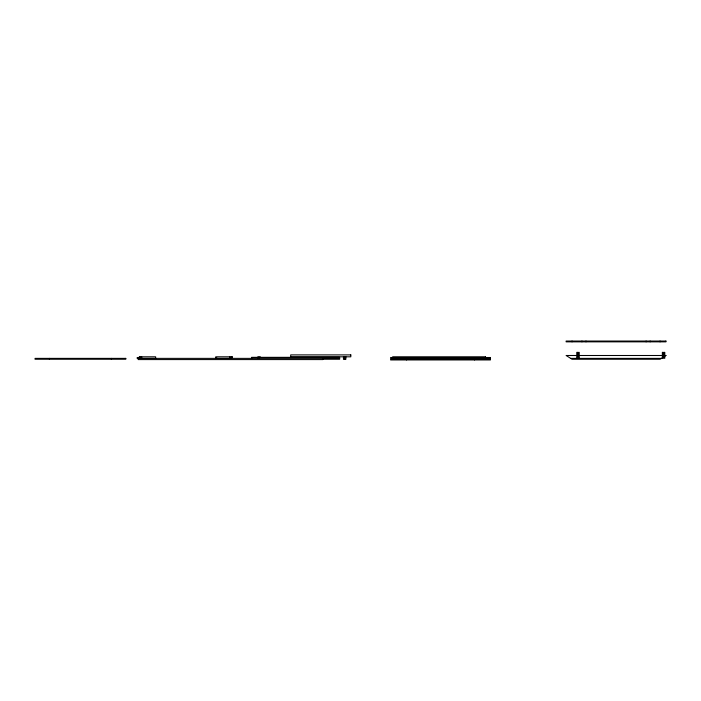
<?xml version="1.0" encoding="UTF-8"?>
<svg xmlns="http://www.w3.org/2000/svg" width="701" height="701" viewBox="0 0 701 701"><rect width="100%" height="100%" fill="white"/><g stroke="black" fill="none" stroke-linecap="round" stroke-linejoin="round"><path stroke-width="1.05" d="M260.308 356.844L259.528 356.844L259.528 357.887M140.761 357.589L137.177 357.589L137.177 358.377L339.635 358.386M215.759 357.589L216.688 357.589M344.235 357.887L345.102 357.887M570.667 358.386L661.411 358.386M395.951 358.465L392.674 358.465L392.674 359.245M322.46 359.245L339.635 359.245L339.635 357.335L251.606 357.335L251.606 358.386M660.053 341.054L660.053 341.843M650.125 341.054L650.125 341.843M646.094 341.054L646.094 341.843M585.983 341.054L585.983 341.843M581.953 341.054L581.953 341.843M572.034 341.054L572.034 341.843M485.881 358.255L485.881 359.192M485.513 358.465L485.513 359.245M474.595 359.192L474.595 359.946M406.431 359.192L406.431 359.946M395.136 358.255L395.136 359.192M345.102 359.245L345.102 356.844L345.891 356.844L345.891 359.245L343.455 359.245L343.455 356.844L344.235 356.844L344.235 359.245M322.872 358.377L322.872 359.578L138.193 359.578L138.193 358.377M258.651 357.887L258.651 356.844L257.872 356.844L257.872 357.887M231.812 356.809L231.812 357.589M231.269 356.809L231.269 357.589M229.709 356.809L229.709 358.465M141.69 356.809L141.69 358.465M140.331 357.589L140.331 358.465L155.648 358.465L155.648 356.809L139.28 356.809L139.28 357.589M139.955 356.809L139.955 357.589M137.843 357.589L137.843 358.377M111.406 358.377L111.406 359.245M49.438 358.377L49.438 359.245M665.95 355.495L660.053 359.245L572.034 359.245L566.128 355.495L665.95 355.495M665.95 341.054L566.128 341.054L566.128 341.843L665.95 341.843L665.95 341.054M577.563 352.358L576.774 352.358L576.774 358.255L579.219 358.255L579.219 352.358L578.43 352.358L578.43 356.897L577.563 356.897L577.563 352.358M663.137 352.358L662.357 352.358L662.357 358.255L664.793 358.255L664.793 352.358L664.013 352.358L664.013 356.897L663.137 356.897L663.137 352.358M350.815 354.899L290.705 354.899L290.705 356.809L350.815 356.809L350.815 354.899M232.119 356.809L215.759 356.809L215.759 358.465L231.076 358.465L231.076 357.589L232.119 357.589L232.119 356.809M485.513 356.809L392.674 356.809L392.674 357.589L485.513 357.589L485.513 356.809M490.42 357.501L390.606 357.501L390.606 358.255L490.42 358.255L490.42 357.501M125.794 358.377L35.05 358.377L35.05 359.245L125.794 359.245L125.794 358.377M490.42 359.192L390.606 359.192L390.606 359.946L490.42 359.946L490.42 359.192"/></g></svg>
